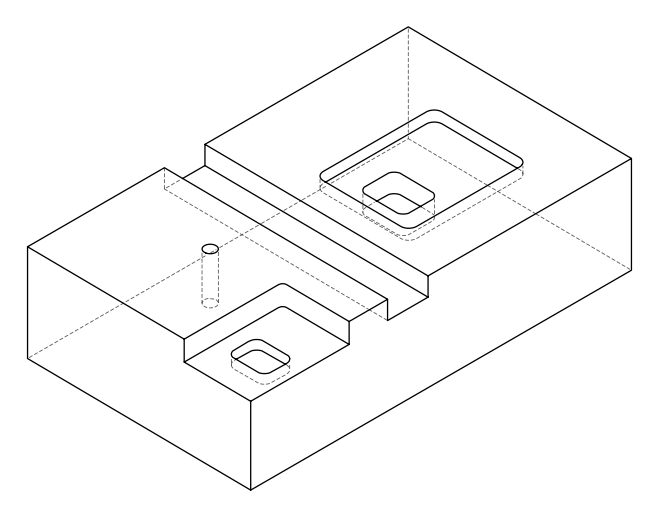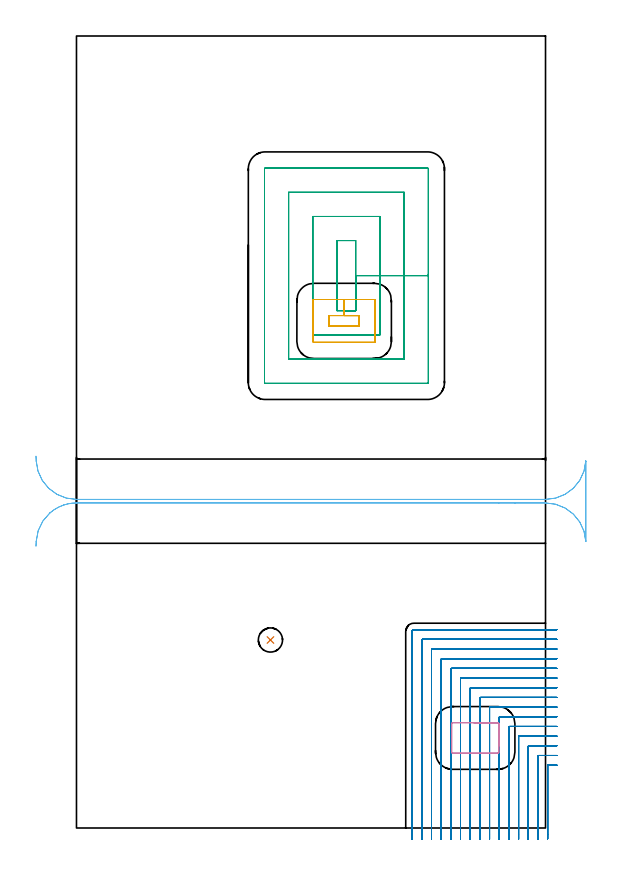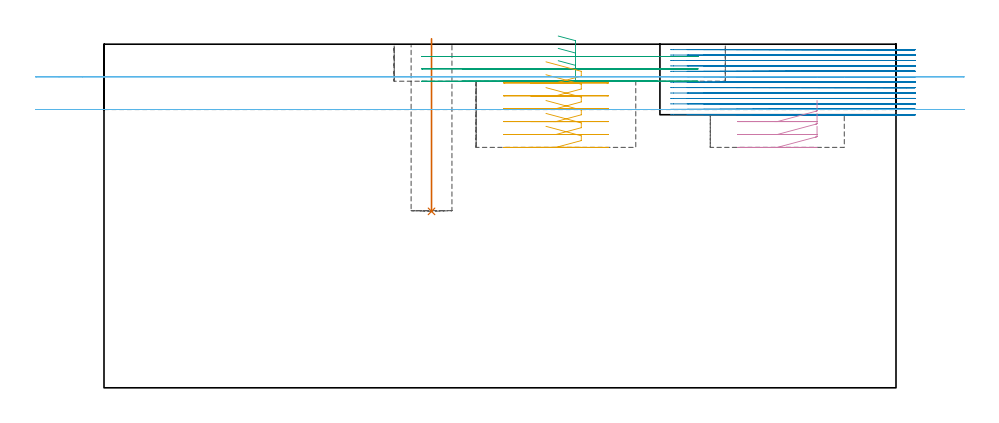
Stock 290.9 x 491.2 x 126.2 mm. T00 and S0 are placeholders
(PLAN: 6 operations, 3 tool changes, 73.9 min)
(1 INDEXABLE_INSERT_DRILL_BLIND_HOLE_FROM_SOLID | STEP1POCKET | NXT0302_001 | 0.26 min | 10783 mm3)
(2 MILL_CORNER_NOTCH_RECTANGULAR | CORNER_NOTCH_RECTANGULAR | NXT0201_009 | Follow Part, ap 2, ae 75% | 58.1 min | 285068 mm3)
(3 MILL_RECTANGULAR_POCKET | POCKET_RECTANGULAR_STRAIGHT | UGT0201_136 | Follow Part, ap 5, ae 75% | 7.6 min | 252652 mm3)
(4 MILL_RECTANGULAR_POCKET_1 | POCKET_RECTANGULAR_STRAIGHT_1 | UGT0201_136 | Follow Part, ap 5, ae 75% | 0.95 min | 21815 mm3)
(5 MILL_RECTANGULAR_POCKET_2 | POCKET_RECTANGULAR_STRAIGHT_2 | UGT0201_136 | Follow Part, ap 5, ae 75% | 3.02 min | 64088 mm3)
(6 MILL_RECTANGULAR_SLOT | SLOT_RECTANGULAR | UGT0201_020 | Follow Part, ap 12.5, ae 75% | 4.01 min | 364591 mm3)
(TOOL NXT0302_001 | Index. Insert Drill 15mm [880-D1500L20-05] | D15 PA176 FL75 Z2)
(TOOL NXT0201_009 | ENDMILL 8mm [2P460-0800-NA 1630] | D8 FL26 Z6)
(TOOL UGT0201_136 | Carbide End Mill 20.0 | D20 FL30 Z4)
(TOOL UGT0201_020 | End mill 50 mm | D50 FL50 Z4)
(OP 1 INDEXABLE_INSERT_DRILL_BLIND_HOLE_FROM_SOLID)
G17 G21 G94 G90
T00 M6
G54
G17 G0 G90 X120.3 Y116.6 S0 M3
G43 Z136.2 H1
G94 G81 G98 Z64.8 F250. R128.2
G80
M5
M2
(OP 2 MILL_CORNER_NOTCH_RECTANGULAR)
G17 G21 G94 G90
T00 M6
G54
G17 G0 G90 X297.9 Y39. S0 M3
G43 Z136.2 H1
Z124.208
G94 G1 X294.9 F250.
X292.594 F500.
G3 X292.2 Y38.606 R0.4
G1 Y-3.783
Y-6.783 F250.
G0 Z136.2
X297.9 Y45.
Z124.208
G1 X294.9
X286.594 F500.
G3 X286.2 Y44.606 R0.4
G1 Y-4.
Y-7. F250.
G0 Z136.2
X297.9 Y51.
Z124.208
G1 X294.9
X280.594 F500.
G3 X280.2 Y50.606 R0.4
G1 Y-4.
Y-7. F250.
G0 Z136.2
X297.9 Y57.
Z124.208
G1 X294.9
X274.595 F500.
G3 X274.2 Y56.605 R0.4
G1 Y-4.
Y-7. F250.
G0 Z136.2
X297.9 Y63.
Z124.208
G1 X294.9
X268.595 F500.
G3 X268.2 Y62.605 R0.4
G1 Y-4.
Y-7. F250.
G0 Z136.2
X297.9 Y69.
Z124.208
G1 X294.9
X262.595 F500.
G3 X262.2 Y68.605 R0.4
G1 Y-4.
Y-7. F250.
G0 Z136.2
X297.9 Y75.
Z124.208
G1 X294.9
X256.595 F500.
G3 X256.2 Y74.605 R0.4
G1 Y-4.
Y-7. F250.
G0 Z136.2
X297.9 Y81.
Z124.208
G1 X294.9
X250.596 F500.
G3 X250.2 Y80.604 R0.4
G1 Y-4.
Y-7. F250.
G0 Z136.2
X297.9 Y87.
Z124.208
G1 X294.9
X244.596 F500.
G3 X244.2 Y86.604 R0.4
G1 Y-4.
Y-7. F250.
G0 Z136.2
X297.9 Y93.
Z124.208
G1 X294.9
X238.596 F500.
G3 X238.2 Y92.604 R0.4
G1 Y-4.
Y-7. F250.
G0 Z136.2
X297.9 Y99.
Z124.208
G1 X294.9
X232.596 F500.
G3 X232.2 Y98.604 R0.4
G1 Y-4.
Y-7. F250.
G0 Z136.2
X297.9 Y105.
Z124.208
G1 X294.9
X226.596 F500.
G3 X226.2 Y104.604 R0.4
G1 Y-4.
Y-7. F250.
G0 Z136.2
X297.9 Y111.
Z124.208
G1 X294.9
X220.597 F500.
G3 X220.2 Y110.603 R0.4
G1 Y-4.
Y-7. F250.
G0 Z136.2
X297.9 Y117.
Z124.208
G1 X294.9
X214.597 F500.
G3 X214.2 Y116.603 R0.4
G1 Y-4.
Y-7. F250.
G0 Z136.2
X297.9 Y123.
Z124.208
G1 X294.9
X209.2 F500.
G3 X208.2 Y122. R1.
G1 Y-4.
Y-7. F250.
G0 Z136.2
X297.9 Y39.
Z122.215
G1 X294.9
X292.594 F500.
G3 X292.2 Y38.606 R0.4
G1 Y-3.783
Y-6.783 F250.
G0 Z136.2
X297.9 Y45.
Z122.215
G1 X294.9
X286.594 F500.
G3 X286.2 Y44.606 R0.4
G1 Y-4.
Y-7. F250.
G0 Z136.2
X297.9 Y51.
Z122.215
G1 X294.9
X280.594 F500.
G3 X280.2 Y50.606 R0.4
G1 Y-4.
Y-7. F250.
G0 Z136.2
X297.9 Y57.
Z122.215
G1 X294.9
X274.595 F500.
G3 X274.2 Y56.605 R0.4
G1 Y-4.
Y-7. F250.
G0 Z136.2
X297.9 Y63.
Z122.215
G1 X294.9
X268.595 F500.
G3 X268.2 Y62.605 R0.4
G1 Y-4.
Y-7. F250.
G0 Z136.2
X297.9 Y69.
Z122.215
G1 X294.9
X262.595 F500.
G3 X262.2 Y68.605 R0.4
G1 Y-4.
Y-7. F250.
G0 Z136.2
X297.9 Y75.
Z122.215
G1 X294.9
X256.595 F500.
G3 X256.2 Y74.605 R0.4
G1 Y-4.
Y-7. F250.
G0 Z136.2
X297.9 Y81.
Z122.215
G1 X294.9
X250.596 F500.
G3 X250.2 Y80.604 R0.4
G1 Y-4.
Y-7. F250.
G0 Z136.2
X297.9 Y87.
Z122.215
G1 X294.9
X244.596 F500.
G3 X244.2 Y86.604 R0.4
G1 Y-4.
Y-7. F250.
G0 Z136.2
X297.9 Y93.
Z122.215
G1 X294.9
X238.596 F500.
G3 X238.2 Y92.604 R0.4
G1 Y-4.
Y-7. F250.
G0 Z136.2
X297.9 Y99.
Z122.215
G1 X294.9
X232.596 F500.
G3 X232.2 Y98.604 R0.4
G1 Y-4.
Y-7. F250.
G0 Z136.2
X297.9 Y105.
Z122.215
G1 X294.9
X226.596 F500.
G3 X226.2 Y104.604 R0.4
G1 Y-4.
Y-7. F250.
G0 Z136.2
X297.9 Y111.
Z122.215
G1 X294.9
X220.597 F500.
G3 X220.2 Y110.603 R0.4
G1 Y-4.
Y-7. F250.
G0 Z136.2
X297.9 Y117.
Z122.215
G1 X294.9
X214.597 F500.
G3 X214.2 Y116.603 R0.4
G1 Y-4.
Y-7. F250.
G0 Z136.2
X297.9 Y123.
Z122.215
G1 X294.9
X209.2 F500.
G3 X208.2 Y122. R1.
G1 Y-4.
Y-7. F250.
G0 Z136.2
X297.9 Y39.
Z120.223
G1 X294.9
X292.594 F500.
G3 X292.2 Y38.606 R0.4
G1 Y-3.783
Y-6.783 F250.
G0 Z136.2
X297.9 Y45.
Z120.223
G1 X294.9
X286.594 F500.
G3 X286.2 Y44.606 R0.4
G1 Y-4.
Y-7. F250.
G0 Z136.2
X297.9 Y51.
Z120.223
G1 X294.9
X280.594 F500.
G3 X280.2 Y50.606 R0.4
G1 Y-4.
Y-7. F250.
G0 Z136.2
X297.9 Y57.
Z120.223
G1 X294.9
X274.595 F500.
G3 X274.2 Y56.605 R0.4
G1 Y-4.
Y-7. F250.
G0 Z136.2
X297.9 Y63.
Z120.223
G1 X294.9
X268.595 F500.
G3 X268.2 Y62.605 R0.4
G1 Y-4.
Y-7. F250.
G0 Z136.2
X297.9 Y69.
Z120.223
G1 X294.9
X262.595 F500.
G3 X262.2 Y68.605 R0.4
G1 Y-4.
Y-7. F250.
G0 Z136.2
X297.9 Y75.
Z120.223
G1 X294.9
X256.595 F500.
G3 X256.2 Y74.605 R0.4
G1 Y-4.
Y-7. F250.
G0 Z136.2
X297.9 Y81.
Z120.223
G1 X294.9
X250.596 F500.
G3 X250.2 Y80.604 R0.4
G1 Y-4.
Y-7. F250.
G0 Z136.2
X297.9 Y87.
Z120.223
G1 X294.9
X244.596 F500.
G3 X244.2 Y86.604 R0.4
G1 Y-4.
Y-7. F250.
G0 Z136.2
X297.9 Y93.
Z120.223
G1 X294.9
X238.596 F500.
G3 X238.2 Y92.604 R0.4
G1 Y-4.
Y-7. F250.
G0 Z136.2
X297.9 Y99.
Z120.223
G1 X294.9
X232.596 F500.
G3 X232.2 Y98.604 R0.4
G1 Y-4.
Y-7. F250.
G0 Z136.2
X297.9 Y105.
Z120.223
G1 X294.9
X226.596 F500.
G3 X226.2 Y104.604 R0.4
G1 Y-4.
Y-7. F250.
G0 Z136.2
X297.9 Y111.
Z120.223
G1 X294.9
X220.597 F500.
G3 X220.2 Y110.603 R0.4
G1 Y-4.
Y-7. F250.
G0 Z136.2
X297.9 Y117.
Z120.223
G1 X294.9
X214.597 F500.
G3 X214.2 Y116.603 R0.4
G1 Y-4.
Y-7. F250.
G0 Z136.2
X297.9 Y123.
Z120.223
G1 X294.9
X209.2 F500.
G3 X208.2 Y122. R1.
G1 Y-4.
Y-7. F250.
G0 Z136.2
X297.9 Y39.
Z118.231
G1 X294.9
X292.594 F500.
G3 X292.2 Y38.606 R0.4
G1 Y-3.783
Y-6.783 F250.
G0 Z136.2
X297.9 Y45.
Z118.231
G1 X294.9
X286.594 F500.
G3 X286.2 Y44.606 R0.4
G1 Y-4.
Y-7. F250.
G0 Z136.2
X297.9 Y51.
Z118.231
G1 X294.9
X280.594 F500.
G3 X280.2 Y50.606 R0.4
G1 Y-4.
Y-7. F250.
G0 Z136.2
X297.9 Y57.
Z118.231
G1 X294.9
X274.595 F500.
G3 X274.2 Y56.605 R0.4
G1 Y-4.
Y-7. F250.
G0 Z136.2
X297.9 Y63.
Z118.231
G1 X294.9
X268.595 F500.
G3 X268.2 Y62.605 R0.4
G1 Y-4.
Y-7. F250.
G0 Z136.2
X297.9 Y69.
Z118.231
G1 X294.9
X262.595 F500.
G3 X262.2 Y68.605 R0.4
G1 Y-4.
Y-7. F250.
G0 Z136.2
X297.9 Y75.
Z118.231
G1 X294.9
X256.595 F500.
G3 X256.2 Y74.605 R0.4
G1 Y-4.
Y-7. F250.
G0 Z136.2
X297.9 Y81.
Z118.231
G1 X294.9
X250.596 F500.
G3 X250.2 Y80.604 R0.4
G1 Y-4.
Y-7. F250.
G0 Z136.2
X297.9 Y87.
Z118.231
G1 X294.9
X244.596 F500.
G3 X244.2 Y86.604 R0.4
G1 Y-4.
Y-7. F250.
G0 Z136.2
X297.9 Y93.
Z118.231
G1 X294.9
X238.596 F500.
G3 X238.2 Y92.604 R0.4
G1 Y-4.
Y-7. F250.
G0 Z136.2
X297.9 Y99.
Z118.231
G1 X294.9
X232.596 F500.
G3 X232.2 Y98.604 R0.4
G1 Y-4.
Y-7. F250.
G0 Z136.2
X297.9 Y105.
Z118.231
G1 X294.9
X226.596 F500.
G3 X226.2 Y104.604 R0.4
G1 Y-4.
Y-7. F250.
G0 Z136.2
X297.9 Y111.
Z118.231
G1 X294.9
X220.597 F500.
G3 X220.2 Y110.603 R0.4
G1 Y-4.
Y-7. F250.
G0 Z136.2
X297.9 Y117.
Z118.231
G1 X294.9
X214.597 F500.
G3 X214.2 Y116.603 R0.4
G1 Y-4.
Y-7. F250.
G0 Z136.2
X297.9 Y123.
Z118.231
G1 X294.9
X209.2 F500.
G3 X208.2 Y122. R1.
G1 Y-4.
Y-7. F250.
G0 Z136.2
X297.9 Y39.
Z116.238
G1 X294.9
X292.594 F500.
G3 X292.2 Y38.606 R0.4
G1 Y-3.783
Y-6.783 F250.
G0 Z136.2
X297.9 Y45.
Z116.238
G1 X294.9
X286.594 F500.
G3 X286.2 Y44.606 R0.4
G1 Y-4.
Y-7. F250.
G0 Z136.2
X297.9 Y51.
Z116.238
G1 X294.9
X280.594 F500.
G3 X280.2 Y50.606 R0.4
G1 Y-4.
Y-7. F250.
G0 Z136.2
X297.9 Y57.
Z116.238
G1 X294.9
X274.595 F500.
G3 X274.2 Y56.605 R0.4
G1 Y-4.
Y-7. F250.
G0 Z136.2
X297.9 Y63.
Z116.238
G1 X294.9
X268.595 F500.
G3 X268.2 Y62.605 R0.4
G1 Y-4.
Y-7. F250.
G0 Z136.2
X297.9 Y69.
Z116.238
G1 X294.9
X262.595 F500.
G3 X262.2 Y68.605 R0.4
G1 Y-4.
Y-7. F250.
G0 Z136.2
X297.9 Y75.
Z116.238
G1 X294.9
X256.595 F500.
G3 X256.2 Y74.605 R0.4
G1 Y-4.
Y-7. F250.
G0 Z136.2
X297.9 Y81.
Z116.238
G1 X294.9
X250.596 F500.
G3 X250.2 Y80.604 R0.4
G1 Y-4.
Y-7. F250.
G0 Z136.2
X297.9 Y87.
Z116.238
G1 X294.9
X244.596 F500.
G3 X244.2 Y86.604 R0.4
G1 Y-4.
Y-7. F250.
G0 Z136.2
X297.9 Y93.
Z116.238
G1 X294.9
X238.596 F500.
G3 X238.2 Y92.604 R0.4
G1 Y-4.
Y-7. F250.
G0 Z136.2
X297.9 Y99.
Z116.238
G1 X294.9
X232.596 F500.
G3 X232.2 Y98.604 R0.4
G1 Y-4.
Y-7. F250.
G0 Z136.2
X297.9 Y105.
Z116.238
G1 X294.9
X226.596 F500.
G3 X226.2 Y104.604 R0.4
G1 Y-4.
Y-7. F250.
G0 Z136.2
X297.9 Y111.
Z116.238
G1 X294.9
X220.597 F500.
G3 X220.2 Y110.603 R0.4
G1 Y-4.
Y-7. F250.
G0 Z136.2
X297.9 Y117.
Z116.238
G1 X294.9
X214.597 F500.
G3 X214.2 Y116.603 R0.4
G1 Y-4.
Y-7. F250.
G0 Z136.2
X297.9 Y123.
Z116.238
G1 X294.9
X209.2 F500.
G3 X208.2 Y122. R1.
G1 Y-4.
Y-7. F250.
G0 Z136.2
X297.9 Y39.
Z114.246
G1 X294.9
X292.594 F500.
G3 X292.2 Y38.606 R0.4
G1 Y-3.783
Y-6.783 F250.
G0 Z136.2
X297.9 Y45.
Z114.246
G1 X294.9
X286.594 F500.
G3 X286.2 Y44.606 R0.4
G1 Y-4.
Y-7. F250.
G0 Z136.2
X297.9 Y51.
Z114.246
G1 X294.9
X280.594 F500.
G3 X280.2 Y50.606 R0.4
G1 Y-4.
Y-7. F250.
G0 Z136.2
X297.9 Y57.
Z114.246
G1 X294.9
X274.595 F500.
G3 X274.2 Y56.605 R0.4
G1 Y-4.
Y-7. F250.
G0 Z136.2
X297.9 Y63.
Z114.246
G1 X294.9
X268.595 F500.
G3 X268.2 Y62.605 R0.4
G1 Y-4.
Y-7. F250.
G0 Z136.2
X297.9 Y69.
Z114.246
G1 X294.9
X262.595 F500.
G3 X262.2 Y68.605 R0.4
G1 Y-4.
Y-7. F250.
G0 Z136.2
X297.9 Y75.
Z114.246
G1 X294.9
X256.595 F500.
G3 X256.2 Y74.605 R0.4
G1 Y-4.
Y-7. F250.
G0 Z136.2
X297.9 Y81.
Z114.246
G1 X294.9
X250.596 F500.
G3 X250.2 Y80.604 R0.4
G1 Y-4.
Y-7. F250.
G0 Z136.2
X297.9 Y87.
Z114.246
G1 X294.9
X244.596 F500.
G3 X244.2 Y86.604 R0.4
G1 Y-4.
Y-7. F250.
G0 Z136.2
X297.9 Y93.
Z114.246
G1 X294.9
X238.596 F500.
G3 X238.2 Y92.604 R0.4
G1 Y-4.
Y-7. F250.
G0 Z136.2
X297.9 Y99.
Z114.246
G1 X294.9
X232.596 F500.
G3 X232.2 Y98.604 R0.4
G1 Y-4.
Y-7. F250.
G0 Z136.2
X297.9 Y105.
Z114.246
G1 X294.9
X226.596 F500.
G3 X226.2 Y104.604 R0.4
G1 Y-4.
Y-7. F250.
G0 Z136.2
X297.9 Y111.
Z114.246
G1 X294.9
X220.597 F500.
G3 X220.2 Y110.603 R0.4
G1 Y-4.
Y-7. F250.
G0 Z136.2
X297.9 Y117.
Z114.246
G1 X294.9
X214.597 F500.
G3 X214.2 Y116.603 R0.4
G1 Y-4.
Y-7. F250.
G0 Z136.2
X297.9 Y123.
Z114.246
G1 X294.9
X209.2 F500.
G3 X208.2 Y122. R1.
G1 Y-4.
Y-7. F250.
G0 Z136.2
X297.9 Y39.
Z112.254
G1 X294.9
X292.594 F500.
G3 X292.2 Y38.606 R0.4
G1 Y-3.783
Y-6.783 F250.
G0 Z136.2
X297.9 Y45.
Z112.254
G1 X294.9
X286.594 F500.
G3 X286.2 Y44.606 R0.4
G1 Y-4.
Y-7. F250.
G0 Z136.2
X297.9 Y51.
Z112.254
G1 X294.9
X280.594 F500.
G3 X280.2 Y50.606 R0.4
G1 Y-4.
Y-7. F250.
G0 Z136.2
X297.9 Y57.
Z112.254
G1 X294.9
X274.595 F500.
G3 X274.2 Y56.605 R0.4
G1 Y-4.
Y-7. F250.
G0 Z136.2
X297.9 Y63.
Z112.254
G1 X294.9
X268.595 F500.
G3 X268.2 Y62.605 R0.4
G1 Y-4.
Y-7. F250.
G0 Z136.2
X297.9 Y69.
Z112.254
G1 X294.9
X262.595 F500.
G3 X262.2 Y68.605 R0.4
G1 Y-4.
Y-7. F250.
G0 Z136.2
X297.9 Y75.
Z112.254
G1 X294.9
X256.595 F500.
G3 X256.2 Y74.605 R0.4
G1 Y-4.
Y-7. F250.
G0 Z136.2
X297.9 Y81.
Z112.254
G1 X294.9
X250.596 F500.
G3 X250.2 Y80.604 R0.4
G1 Y-4.
Y-7. F250.
G0 Z136.2
X297.9 Y87.
Z112.254
G1 X294.9
X244.596 F500.
G3 X244.2 Y86.604 R0.4
G1 Y-4.
Y-7. F250.
G0 Z136.2
X297.9 Y93.
Z112.254
G1 X294.9
X238.596 F500.
G3 X238.2 Y92.604 R0.4
G1 Y-4.
Y-7. F250.
G0 Z136.2
X297.9 Y99.
Z112.254
G1 X294.9
X232.596 F500.
G3 X232.2 Y98.604 R0.4
G1 Y-4.
Y-7. F250.
G0 Z136.2
X297.9 Y105.
Z112.254
G1 X294.9
X226.596 F500.
G3 X226.2 Y104.604 R0.4
G1 Y-4.
Y-7. F250.
G0 Z136.2
X297.9 Y111.
Z112.254
G1 X294.9
X220.597 F500.
G3 X220.2 Y110.603 R0.4
G1 Y-4.
Y-7. F250.
G0 Z136.2
X297.9 Y117.
Z112.254
G1 X294.9
X214.597 F500.
G3 X214.2 Y116.603 R0.4
G1 Y-4.
Y-7. F250.
G0 Z136.2
X297.9 Y123.
Z112.254
G1 X294.9
X209.2 F500.
G3 X208.2 Y122. R1.
G1 Y-4.
Y-7. F250.
G0 Z136.2
X297.9 Y39.
Z110.262
G1 X294.9
X292.594 F500.
G3 X292.2 Y38.606 R0.4
G1 Y-3.783
Y-6.783 F250.
G0 Z136.2
X297.9 Y45.
Z110.262
G1 X294.9
X286.594 F500.
G3 X286.2 Y44.606 R0.4
G1 Y-4.
Y-7. F250.
G0 Z136.2
X297.9 Y51.
Z110.262
G1 X294.9
X280.594 F500.
G3 X280.2 Y50.606 R0.4
G1 Y-4.
Y-7. F250.
G0 Z136.2
X297.9 Y57.
Z110.262
G1 X294.9
X274.595 F500.
G3 X274.2 Y56.605 R0.4
G1 Y-4.
Y-7. F250.
G0 Z136.2
X297.9 Y63.
Z110.262
G1 X294.9
X268.595 F500.
G3 X268.2 Y62.605 R0.4
G1 Y-4.
Y-7. F250.
G0 Z136.2
X297.9 Y69.
Z110.262
G1 X294.9
X262.595 F500.
G3 X262.2 Y68.605 R0.4
G1 Y-4.
Y-7. F250.
G0 Z136.2
X297.9 Y75.
Z110.262
G1 X294.9
X256.595 F500.
G3 X256.2 Y74.605 R0.4
G1 Y-4.
Y-7. F250.
G0 Z136.2
X297.9 Y81.
Z110.262
G1 X294.9
X250.596 F500.
G3 X250.2 Y80.604 R0.4
G1 Y-4.
Y-7. F250.
G0 Z136.2
X297.9 Y87.
Z110.262
G1 X294.9
X244.596 F500.
G3 X244.2 Y86.604 R0.4
G1 Y-4.
Y-7. F250.
G0 Z136.2
X297.9 Y93.
Z110.262
G1 X294.9
X238.596 F500.
G3 X238.2 Y92.604 R0.4
G1 Y-4.
Y-7. F250.
G0 Z136.2
X297.9 Y99.
Z110.262
G1 X294.9
X232.596 F500.
G3 X232.2 Y98.604 R0.4
G1 Y-4.
Y-7. F250.
G0 Z136.2
X297.9 Y105.
Z110.262
G1 X294.9
X226.596 F500.
G3 X226.2 Y104.604 R0.4
G1 Y-4.
Y-7. F250.
G0 Z136.2
X297.9 Y111.
Z110.262
G1 X294.9
X220.597 F500.
G3 X220.2 Y110.603 R0.4
G1 Y-4.
Y-7. F250.
G0 Z136.2
X297.9 Y117.
Z110.262
G1 X294.9
X214.597 F500.
G3 X214.2 Y116.603 R0.4
G1 Y-4.
Y-7. F250.
G0 Z136.2
X297.9 Y123.
Z110.262
G1 X294.9
X209.2 F500.
G3 X208.2 Y122. R1.
G1 Y-4.
Y-7. F250.
G0 Z136.2
X297.9 Y39.
Z108.269
G1 X294.9
X292.594 F500.
G3 X292.2 Y38.606 R0.4
G1 Y-3.783
Y-6.783 F250.
G0 Z136.2
X297.9 Y45.
Z108.269
G1 X294.9
X286.594 F500.
G3 X286.2 Y44.606 R0.4
G1 Y-4.
Y-7. F250.
G0 Z136.2
X297.9 Y51.
Z108.269
G1 X294.9
X280.594 F500.
G3 X280.2 Y50.606 R0.4
G1 Y-4.
Y-7. F250.
G0 Z136.2
X297.9 Y57.
Z108.269
G1 X294.9
X274.595 F500.
G3 X274.2 Y56.605 R0.4
G1 Y-4.
Y-7. F250.
G0 Z136.2
X297.9 Y63.
Z108.269
G1 X294.9
X268.595 F500.
G3 X268.2 Y62.605 R0.4
G1 Y-4.
Y-7. F250.
G0 Z136.2
X297.9 Y69.
Z108.269
G1 X294.9
X262.595 F500.
G3 X262.2 Y68.605 R0.4
G1 Y-4.
Y-7. F250.
G0 Z136.2
X297.9 Y75.
Z108.269
G1 X294.9
X256.595 F500.
G3 X256.2 Y74.605 R0.4
G1 Y-4.
Y-7. F250.
G0 Z136.2
X297.9 Y81.
Z108.269
G1 X294.9
X250.596 F500.
G3 X250.2 Y80.604 R0.4
G1 Y-4.
Y-7. F250.
G0 Z136.2
X297.9 Y87.
Z108.269
G1 X294.9
X244.596 F500.
G3 X244.2 Y86.604 R0.4
G1 Y-4.
Y-7. F250.
G0 Z136.2
X297.9 Y93.
Z108.269
G1 X294.9
X238.596 F500.
G3 X238.2 Y92.604 R0.4
G1 Y-4.
Y-7. F250.
G0 Z136.2
X297.9 Y99.
Z108.269
G1 X294.9
X232.596 F500.
G3 X232.2 Y98.604 R0.4
G1 Y-4.
Y-7. F250.
G0 Z136.2
X297.9 Y105.
Z108.269
G1 X294.9
X226.596 F500.
G3 X226.2 Y104.604 R0.4
G1 Y-4.
Y-7. F250.
G0 Z136.2
X297.9 Y111.
Z108.269
G1 X294.9
X220.597 F500.
G3 X220.2 Y110.603 R0.4
G1 Y-4.
Y-7. F250.
G0 Z136.2
X297.9 Y117.
Z108.269
G1 X294.9
X214.597 F500.
G3 X214.2 Y116.603 R0.4
G1 Y-4.
Y-7. F250.
G0 Z136.2
X297.9 Y123.
Z108.269
G1 X294.9
X209.2 F500.
G3 X208.2 Y122. R1.
G1 Y-4.
Y-7. F250.
G0 Z136.2
X297.9 Y39.
Z106.277
G1 X294.9
X292.594 F500.
G3 X292.2 Y38.606 R0.4
G1 Y-3.783
Y-6.783 F250.
G0 Z136.2
X297.9 Y45.
Z106.277
G1 X294.9
X286.594 F500.
G3 X286.2 Y44.606 R0.4
G1 Y-4.
Y-7. F250.
G0 Z136.2
X297.9 Y51.
Z106.277
G1 X294.9
X280.594 F500.
G3 X280.2 Y50.606 R0.4
G1 Y-4.
Y-7. F250.
G0 Z136.2
X297.9 Y57.
Z106.277
G1 X294.9
X274.595 F500.
G3 X274.2 Y56.605 R0.4
G1 Y-4.
Y-7. F250.
G0 Z136.2
X297.9 Y63.
Z106.277
G1 X294.9
X268.595 F500.
G3 X268.2 Y62.605 R0.4
G1 Y-4.
Y-7. F250.
G0 Z136.2
X297.9 Y69.
Z106.277
G1 X294.9
X262.595 F500.
G3 X262.2 Y68.605 R0.4
G1 Y-4.
Y-7. F250.
G0 Z136.2
X297.9 Y75.
Z106.277
G1 X294.9
X256.595 F500.
G3 X256.2 Y74.605 R0.4
G1 Y-4.
Y-7. F250.
G0 Z136.2
X297.9 Y81.
Z106.277
G1 X294.9
X250.596 F500.
G3 X250.2 Y80.604 R0.4
G1 Y-4.
Y-7. F250.
G0 Z136.2
X297.9 Y87.
Z106.277
G1 X294.9
X244.596 F500.
G3 X244.2 Y86.604 R0.4
G1 Y-4.
Y-7. F250.
G0 Z136.2
X297.9 Y93.
Z106.277
G1 X294.9
X238.596 F500.
G3 X238.2 Y92.604 R0.4
G1 Y-4.
Y-7. F250.
G0 Z136.2
X297.9 Y99.
Z106.277
G1 X294.9
X232.596 F500.
G3 X232.2 Y98.604 R0.4
G1 Y-4.
Y-7. F250.
G0 Z136.2
X297.9 Y105.
Z106.277
G1 X294.9
X226.596 F500.
G3 X226.2 Y104.604 R0.4
G1 Y-4.
Y-7. F250.
G0 Z136.2
X297.9 Y111.
Z106.277
G1 X294.9
X220.597 F500.
G3 X220.2 Y110.603 R0.4
G1 Y-4.
Y-7. F250.
G0 Z136.2
X297.9 Y117.
Z106.277
G1 X294.9
X214.597 F500.
G3 X214.2 Y116.603 R0.4
G1 Y-4.
Y-7. F250.
G0 Z136.2
X297.9 Y123.
Z106.277
G1 X294.9
X209.2 F500.
G3 X208.2 Y122. R1.
G1 Y-4.
Y-7. F250.
G0 Z136.2
X297.9 Y39.
Z104.285
G1 X294.9
X292.594 F500.
G3 X292.2 Y38.606 R0.4
G1 Y-3.783
Y-6.783 F250.
G0 Z136.2
X297.9 Y45.
Z104.285
G1 X294.9
X286.594 F500.
G3 X286.2 Y44.606 R0.4
G1 Y-4.
Y-7. F250.
G0 Z136.2
X297.9 Y51.
Z104.285
G1 X294.9
X280.594 F500.
G3 X280.2 Y50.606 R0.4
G1 Y-4.
Y-7. F250.
G0 Z136.2
X297.9 Y57.
Z104.285
G1 X294.9
X274.595 F500.
G3 X274.2 Y56.605 R0.4
G1 Y-4.
Y-7. F250.
G0 Z136.2
X297.9 Y63.
Z104.285
G1 X294.9
X268.595 F500.
G3 X268.2 Y62.605 R0.4
G1 Y-4.
Y-7. F250.
G0 Z136.2
X297.9 Y69.
Z104.285
G1 X294.9
X262.595 F500.
G3 X262.2 Y68.605 R0.4
G1 Y-4.
Y-7. F250.
G0 Z136.2
X297.9 Y75.
Z104.285
G1 X294.9
X256.595 F500.
G3 X256.2 Y74.605 R0.4
G1 Y-4.
Y-7. F250.
G0 Z136.2
X297.9 Y81.
Z104.285
G1 X294.9
X250.596 F500.
G3 X250.2 Y80.604 R0.4
G1 Y-4.
Y-7. F250.
G0 Z136.2
X297.9 Y87.
Z104.285
G1 X294.9
X244.596 F500.
G3 X244.2 Y86.604 R0.4
G1 Y-4.
Y-7. F250.
G0 Z136.2
X297.9 Y93.
Z104.285
G1 X294.9
X238.596 F500.
G3 X238.2 Y92.604 R0.4
G1 Y-4.
Y-7. F250.
G0 Z136.2
X297.9 Y99.
Z104.285
G1 X294.9
X232.596 F500.
G3 X232.2 Y98.604 R0.4
G1 Y-4.
Y-7. F250.
G0 Z136.2
X297.9 Y105.
Z104.285
G1 X294.9
X226.596 F500.
G3 X226.2 Y104.604 R0.4
G1 Y-4.
Y-7. F250.
G0 Z136.2
X297.9 Y111.
Z104.285
G1 X294.9
X220.597 F500.
G3 X220.2 Y110.603 R0.4
G1 Y-4.
Y-7. F250.
G0 Z136.2
X297.9 Y117.
Z104.285
G1 X294.9
X214.597 F500.
G3 X214.2 Y116.603 R0.4
G1 Y-4.
Y-7. F250.
G0 Z136.2
X297.9 Y123.
Z104.285
G1 X294.9
X209.2 F500.
G3 X208.2 Y122. R1.
G1 Y-4.
Y-7. F250.
G0 Z136.2
X297.9 Y39.
Z102.292
G1 X294.9
X292.594 F500.
G3 X292.2 Y38.606 R0.4
G1 Y-3.783
Y-6.783 F250.
G0 Z136.2
X297.9 Y45.
Z102.292
G1 X294.9
X286.594 F500.
G3 X286.2 Y44.606 R0.4
G1 Y-4.
Y-7. F250.
G0 Z136.2
X297.9 Y51.
Z102.292
G1 X294.9
X280.594 F500.
G3 X280.2 Y50.606 R0.4
G1 Y-4.
Y-7. F250.
G0 Z136.2
X297.9 Y57.
Z102.292
G1 X294.9
X274.595 F500.
G3 X274.2 Y56.605 R0.4
G1 Y-4.
Y-7. F250.
G0 Z136.2
X297.9 Y63.
Z102.292
G1 X294.9
X268.595 F500.
G3 X268.2 Y62.605 R0.4
G1 Y-4.
Y-7. F250.
G0 Z136.2
X297.9 Y69.
Z102.292
G1 X294.9
X262.595 F500.
G3 X262.2 Y68.605 R0.4
G1 Y-4.
Y-7. F250.
G0 Z136.2
X297.9 Y75.
Z102.292
G1 X294.9
X256.595 F500.
G3 X256.2 Y74.605 R0.4
G1 Y-4.
Y-7. F250.
G0 Z136.2
X297.9 Y81.
Z102.292
G1 X294.9
X250.596 F500.
G3 X250.2 Y80.604 R0.4
G1 Y-4.
Y-7. F250.
G0 Z136.2
X297.9 Y87.
Z102.292
G1 X294.9
X244.596 F500.
G3 X244.2 Y86.604 R0.4
G1 Y-4.
Y-7. F250.
G0 Z136.2
X297.9 Y93.
Z102.292
G1 X294.9
X238.596 F500.
G3 X238.2 Y92.604 R0.4
G1 Y-4.
Y-7. F250.
G0 Z136.2
X297.9 Y99.
Z102.292
G1 X294.9
X232.596 F500.
G3 X232.2 Y98.604 R0.4
G1 Y-4.
Y-7. F250.
G0 Z136.2
X297.9 Y105.
Z102.292
G1 X294.9
X226.596 F500.
G3 X226.2 Y104.604 R0.4
G1 Y-4.
Y-7. F250.
G0 Z136.2
X297.9 Y111.
Z102.292
G1 X294.9
X220.597 F500.
G3 X220.2 Y110.603 R0.4
G1 Y-4.
Y-7. F250.
G0 Z136.2
X297.9 Y117.
Z102.292
G1 X294.9
X214.597 F500.
G3 X214.2 Y116.603 R0.4
G1 Y-4.
Y-7. F250.
G0 Z136.2
X297.9 Y123.
Z102.292
G1 X294.9
X209.2 F500.
G3 X208.2 Y122. R1.
G1 Y-4.
Y-7. F250.
G0 Z136.2
X297.9 Y39.
Z100.3
G1 X294.9
X292.594 F500.
G3 X292.2 Y38.606 R0.4
G1 Y-3.783
Y-6.783 F250.
G0 Z136.2
X297.9 Y45.
Z100.3
G1 X294.9
X286.594 F500.
G3 X286.2 Y44.606 R0.4
G1 Y-4.
Y-7. F250.
G0 Z136.2
X297.9 Y51.
Z100.3
G1 X294.9
X280.594 F500.
G3 X280.2 Y50.606 R0.4
G1 Y-4.
Y-7. F250.
G0 Z136.2
X297.9 Y57.
Z100.3
G1 X294.9
X274.595 F500.
G3 X274.2 Y56.605 R0.4
G1 Y-4.
Y-7. F250.
G0 Z136.2
X297.9 Y63.
Z100.3
G1 X294.9
X268.595 F500.
G3 X268.2 Y62.605 R0.4
G1 Y-4.
Y-7. F250.
G0 Z136.2
X297.9 Y69.
Z100.3
G1 X294.9
X262.595 F500.
G3 X262.2 Y68.605 R0.4
G1 Y-4.
Y-7. F250.
G0 Z136.2
X297.9 Y75.
Z100.3
G1 X294.9
X256.595 F500.
G3 X256.2 Y74.605 R0.4
G1 Y-4.
Y-7. F250.
G0 Z136.2
X297.9 Y81.
Z100.3
G1 X294.9
X250.596 F500.
G3 X250.2 Y80.604 R0.4
G1 Y-4.
Y-7. F250.
G0 Z136.2
X297.9 Y87.
Z100.3
G1 X294.9
X244.596 F500.
G3 X244.2 Y86.604 R0.4
G1 Y-4.
Y-7. F250.
G0 Z136.2
X297.9 Y93.
Z100.3
G1 X294.9
X238.596 F500.
G3 X238.2 Y92.604 R0.4
G1 Y-4.
Y-7. F250.
G0 Z136.2
X297.9 Y99.
Z100.3
G1 X294.9
X232.596 F500.
G3 X232.2 Y98.604 R0.4
G1 Y-4.
Y-7. F250.
G0 Z136.2
X297.9 Y105.
Z100.3
G1 X294.9
X226.596 F500.
G3 X226.2 Y104.604 R0.4
G1 Y-4.
Y-7. F250.
G0 Z136.2
X297.9 Y111.
Z100.3
G1 X294.9
X220.597 F500.
G3 X220.2 Y110.603 R0.4
G1 Y-4.
Y-7. F250.
G0 Z136.2
X297.9 Y117.
Z100.3
G1 X294.9
X214.597 F500.
G3 X214.2 Y116.603 R0.4
G1 Y-4.
Y-7. F250.
G0 Z136.2
X297.9 Y123.
Z100.3
G1 X294.9
X209.2 F500.
G3 X208.2 Y122. R1.
G1 Y-4.
Y-7. F250.
G0 Z136.2
M5
M2
(OP 3 MILL_RECTANGULAR_POCKET)
G17 G21 G94 G90
T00 M6
G54
G17 G0 G90 X166.835 Y320.8 S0 M3
G43 Z136.2 H0
Z129.2
G94 G1 X173.2 Z127.494 F250.
Y342.55 Z121.667
Y364.3 F500.
X161.6
Y320.8
X173.2
Y342.55
X188.2
Y379.3
X146.6
Y305.8
X188.2
Y342.55
X203.2
Y394.3
X131.6
Y290.8
X203.2
Y342.55
X218.2
Y408.9
G3 X217.8 Y409.3 R0.4
G1 X117.
G3 X116.6 Y408.9 R0.4
G1 Y276.2
G3 X117. Y275.8 R0.4
G1 X217.8
G3 X218.2 Y276.2 R0.4
G1 Y342.55
Y343.55
G0 X166.835 Y320.8 Z124.667
G1 X173.2 Z122.961 F250.
Y342.55 Z117.133
Y364.3 F500.
X161.6
Y320.8
X173.2
Y342.55
X188.2
Y379.3
X146.6
Y305.8
X188.2
Y342.55
X203.2
Y394.3
X131.6
Y290.8
X203.2
Y342.55
X218.2
Y408.9
G3 X217.8 Y409.3 R0.4
G1 X117.
G3 X116.6 Y408.9 R0.4
G1 Y276.2
G3 X117. Y275.8 R0.4
G1 X217.8
G3 X218.2 Y276.2 R0.4
G1 Y342.55
Y343.55
G0 X166.835 Y320.8 Z120.133
G1 X173.2 Z118.428 F250.
Y342.55 Z112.6
Y364.3 F500.
X161.6
Y320.8
X173.2
Y342.55
X188.2
Y379.3
X146.6
Y305.8
X188.2
Y342.55
X203.2
Y394.3
X131.6
Y290.8
X203.2
Y342.55
X218.2
Y408.9
G3 X217.8 Y409.3 R0.4
G1 X117.
G3 X116.6 Y408.9 R0.4
G1 Y276.2
G3 X117. Y275.8 R0.4
G1 X217.8
G3 X218.2 Y276.2 R0.4
G1 Y342.55
Y343.55
G0 Z136.2
M5
M2
(OP 4 MILL_RECTANGULAR_POCKET_1)
G17 G21 G94 G90
T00 M6
G54
G17 G0 G90 X261.9 Y50.77 S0 M3
G43 Z136.2 H0
Z105.512
G94 G1 Y64.7 Z101.78 F250.
Y64.778 Z101.759
X261.843 Y64.967 Z101.706
X261.728 Y65.128 Z101.653
X261.567 Y65.243 Z101.6
X261.378 Y65.3 Z101.547
X261.3 Z101.526
X247.3 Z97.775
X233.3 F500.
G3 X232.7 Y64.7 R0.6
G1 Y47.
G3 X233.3 Y46.4 R0.6
G1 X261.3
G3 X261.9 Y47. R0.6
G1 Y64.7
G3 X261.3 Y65.3 R0.6
G1 X247.3
X246.3
G0 X261.9 Y50.77 Z100.775
G1 Y64.7 Z97.042 F250.
Y64.778 Z97.022
X261.843 Y64.967 Z96.969
X261.728 Y65.128 Z96.916
X261.567 Y65.243 Z96.863
X261.378 Y65.3 Z96.81
X261.3 Z96.789
X247.3 Z93.037
X233.3 F500.
G3 X232.7 Y64.7 R0.6
G1 Y47.
G3 X233.3 Y46.4 R0.6
G1 X261.3
G3 X261.9 Y47. R0.6
G1 Y64.7
G3 X261.3 Y65.3 R0.6
G1 X247.3
X246.3
G0 X261.9 Y50.77 Z96.037
G1 Y64.7 Z92.305 F250.
Y64.778 Z92.284
X261.843 Y64.967 Z92.231
X261.728 Y65.128 Z92.178
X261.567 Y65.243 Z92.125
X261.378 Y65.3 Z92.072
X261.3 Z92.051
X247.3 Z88.3
X233.3 F500.
G3 X232.7 Y64.7 R0.6
G1 Y47.
G3 X233.3 Y46.4 R0.6
G1 X261.3
G3 X261.9 Y47. R0.6
G1 Y64.7
G3 X261.3 Y65.3 R0.6
G1 X247.3
X246.3
G0 Z136.2
M5
M2
(OP 5 MILL_RECTANGULAR_POCKET_2)
G17 G21 G94 G90
T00 M6
G54
G17 G0 G90 X162.323 Y311.2 S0 M3
G43 Z136.2 H0
Z119.725
G94 G1 X175.3 Z116.248 F250.
Y317.8 Z114.479
X166. Z111.987
X156.7 F500.
Y311.2
X175.3
Y317.8
X166.
Y327.8
X147.2
G3 X146.7 Y327.3 R0.5
G1 Y301.7
G3 X147.2 Y301.2 R0.5
G1 X184.8
G3 X185.3 Y301.7 R0.5
G1 Y327.3
G3 X184.8 Y327.8 R0.5
G1 X166.
X165.
G0 X162.323 Y311.2 Z114.987
G1 X175.3 Z111.51 F250.
Y317.8 Z109.742
X166. Z107.25
X156.7 F500.
Y311.2
X175.3
Y317.8
X166.
Y327.8
X147.2
G3 X146.7 Y327.3 R0.5
G1 Y301.7
G3 X147.2 Y301.2 R0.5
G1 X184.8
G3 X185.3 Y301.7 R0.5
G1 Y327.3
G3 X184.8 Y327.8 R0.5
G1 X166.
X165.
G0 X162.323 Y311.2 Z110.25
G1 X175.3 Z106.773 F250.
Y317.8 Z105.004
X166. Z102.512
X156.7 F500.
Y311.2
X175.3
Y317.8
X166.
Y327.8
X147.2
G3 X146.7 Y327.3 R0.5
G1 Y301.7
G3 X147.2 Y301.2 R0.5
G1 X184.8
G3 X185.3 Y301.7 R0.5
G1 Y327.3
G3 X184.8 Y327.8 R0.5
G1 X166.
X165.
G0 X162.323 Y311.2 Z105.512
G1 X175.3 Z102.035 F250.
Y317.8 Z100.267
X166. Z97.775
X156.7 F500.
Y311.2
X175.3
Y317.8
X166.
Y327.8
X147.2
G3 X146.7 Y327.3 R0.5
G1 Y301.7
G3 X147.2 Y301.2 R0.5
G1 X184.8
G3 X185.3 Y301.7 R0.5
G1 Y327.3
G3 X184.8 Y327.8 R0.5
G1 X166.
X165.
G0 X162.323 Y311.2 Z100.775
G1 X175.3 Z97.298 F250.
Y317.8 Z95.529
X166. Z93.037
X156.7 F500.
Y311.2
X175.3
Y317.8
X166.
Y327.8
X147.2
G3 X146.7 Y327.3 R0.5
G1 Y301.7
G3 X147.2 Y301.2 R0.5
G1 X184.8
G3 X185.3 Y301.7 R0.5
G1 Y327.3
G3 X184.8 Y327.8 R0.5
G1 X166.
X165.
G0 X162.323 Y311.2 Z96.037
G1 X175.3 Z92.56 F250.
Y317.8 Z90.792
X166. Z88.3
X156.7 F500.
Y311.2
X175.3
Y317.8
X166.
Y327.8
X147.2
G3 X146.7 Y327.3 R0.5
G1 Y301.7
G3 X147.2 Y301.2 R0.5
G1 X184.8
G3 X185.3 Y301.7 R0.5
G1 Y327.3
G3 X184.8 Y327.8 R0.5
G1 X166.
X165.
G0 Z136.2
M5
M2
(OP 6 MILL_RECTANGULAR_SLOT)
G17 G21 G94 G90
T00 M6
G54
G17 G0 G90 X-25.117 Y174.828 S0 M3
G43 Z136.2 H0
Z114.2
G94 G1 X-24.97 Y177.824 F250.
G2 X-16.518 Y195.365 R25. F500.
X-7.907 Y200.317 R25. F376.
X0. Y201.6 R25. F289.
G1 X261.955
X271.955 F387.
X290.9 F500.
G2 X315.87 Y177.824 R25.
G1 X315.9
Y227.576
X315.87
G2 X290.9 Y203.8 R25.
G1 X0.
G2 X-24.97 Y227.576 R25.
G1 X-25.117 Y230.572 F250.
G0 Y174.828 Z102.2
G1 X-24.97 Y177.824
G2 X-16.518 Y195.365 R25. F500.
X-7.907 Y200.317 R25. F376.
X0. Y201.6 R25. F289.
G1 X261.955
X271.955 F387.
X290.9 F500.
G2 X315.87 Y177.824 R25.
G1 X315.9
Y227.576
X315.87
G2 X290.9 Y203.8 R25.
G1 X0.
G2 X-24.97 Y227.576 R25.
G1 X-25.117 Y230.572 F250.
G0 Z136.2
M5
M2
